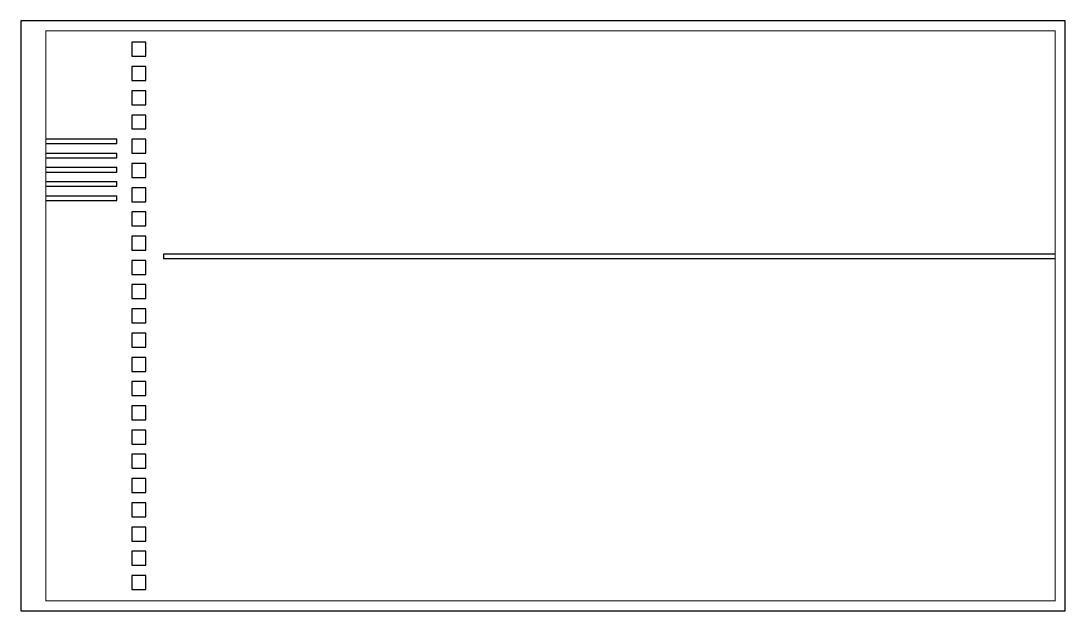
# Model space of a CAD drawing. Extents: x 3335981 to 3441081, y -1359715 to -1003315.
# Drawn here: x 3335981 to 3441081, y -1062240 to -1003315 of the extents above; entities that cross this region are included whole.
import ezdxf

# ---------------------------------------------------------------- set-up
doc = ezdxf.new("R2010")
doc.units = 0
doc.header["$LTSCALE"] = 1000
doc.header["$MEASUREMENT"] = 0
doc.layers.get('0').update_dxf_attribs({"color": 2})
doc.layers.add('PUB_TITLE', color=4, linetype='Continuous')

msp = doc.modelspace()

# ---------------------------------------------------------------- linework, layer by layer
at = {"color": 8}
for p, q in [((3338481, -1015201), (3345654, -1015201)), ((3345654, -1015677), (3345654, -1015201)), ((3338481, -1015677), (3345654, -1015677)), ((3338481, -1016630), (3345654, -1016630)), ((3338481, -1017106), (3345654, -1017106)), ((3345654, -1017106), (3345654, -1016630)), ((3338481, -1018058), (3345654, -1018058)), ((3345654, -1018535), (3345654, -1018058)), ((3338481, -1018535), (3345654, -1018535)), ((3338481, -1019487), (3345654, -1019487)), ((3338481, -1019963), (3345654, -1019963)), ((3345654, -1019963), (3345654, -1019487)), ((3338481, -1020916), (3345654, -1020916)), ((3338481, -1021392), (3345654, -1021392)), ((3345654, -1021392), (3345654, -1020916)), ((3440081, -1026802), (3350324, -1026802)), ((3350324, -1026802), (3350324, -1027278)), ((3350324, -1026802), (3350324, -1027278)), ((3440081, -1027278), (3350324, -1027278))]:
    msp.add_line(p, q, dxfattribs=at)
for points in [[(3348548, -1005471), (3347154, -1005471), (3347154, -1006880), (3348548, -1006880)], [(3348548, -1007911), (3347154, -1007911), (3347154, -1009320), (3348548, -1009320)], [(3348548, -1010351), (3347154, -1010351), (3347154, -1011760), (3348548, -1011760)], [(3348548, -1012792), (3347154, -1012792), (3347154, -1014201), (3348548, -1014201)], [(3348548, -1015232), (3347154, -1015232), (3347154, -1016641), (3348548, -1016641)], [(3348548, -1017672), (3347154, -1017672), (3347154, -1019081), (3348548, -1019081)], [(3348548, -1020113), (3347154, -1020113), (3347154, -1021521), (3348548, -1021521)], [(3348548, -1022553), (3347154, -1022553), (3347154, -1023962), (3348548, -1023962)], [(3348548, -1024993), (3347154, -1024993), (3347154, -1026402), (3348548, -1026402)], [(3348548, -1027433), (3347154, -1027433), (3347154, -1028842), (3348548, -1028842)], [(3348548, -1029874), (3347154, -1029874), (3347154, -1031283), (3348548, -1031283)], [(3348548, -1032314), (3347154, -1032314), (3347154, -1033723), (3348548, -1033723)], [(3348548, -1034754), (3347154, -1034754), (3347154, -1036163), (3348548, -1036163)], [(3348548, -1037195), (3347154, -1037195), (3347154, -1038603), (3348548, -1038603)], [(3348548, -1039635), (3347154, -1039635), (3347154, -1041044), (3348548, -1041044)], [(3348548, -1042075), (3347154, -1042075), (3347154, -1043484), (3348548, -1043484)], [(3348548, -1044515), (3347154, -1044515), (3347154, -1045924), (3348548, -1045924)], [(3348548, -1046956), (3347154, -1046956), (3347154, -1048365), (3348548, -1048365)], [(3348548, -1049396), (3347154, -1049396), (3347154, -1050805), (3348548, -1050805)], [(3348548, -1051836), (3347154, -1051836), (3347154, -1053245), (3348548, -1053245)], [(3348548, -1054277), (3347154, -1054277), (3347154, -1055685), (3348548, -1055685)], [(3348548, -1056717), (3347154, -1056717), (3347154, -1058126), (3348548, -1058126)], [(3348548, -1059157), (3347154, -1059157), (3347154, -1060566), (3348548, -1060566)]]:
    msp.add_lwpolyline(points, close=True, dxfattribs=at)
at = {"layer": 'PUB_TITLE', "linetype": 'ByBlock'}
msp.add_lwpolyline([(3335981, -1062715), (3441081, -1062715), (3441081, -1003315), (3335981, -1003315)], close=True, dxfattribs=at)
at = {"layer": 'PUB_TITLE', "linetype": 'ByBlock', "const_width": 100}
msp.add_lwpolyline([(3338481, -1061715), (3440081, -1061715), (3440081, -1004315), (3338481, -1004315)], close=True, dxfattribs=at)

doc.saveas('drawing.dxf')
